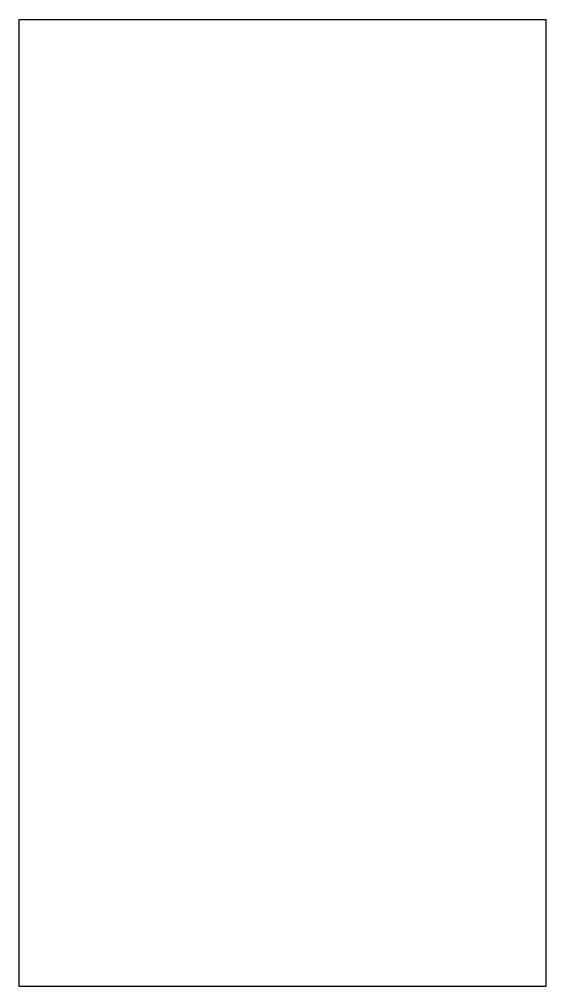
# Model space of a CAD drawing. Header units: millimetres. Extents: x -140 to 140, y -250 to 266.
import ezdxf

# ---------------------------------------------------------------- set-up
doc = ezdxf.new("R2010")
doc.units = ezdxf.units.MM
doc.layers.get('0').update_dxf_attribs({"linetype": 'CONTINUOUS'})

msp = doc.modelspace()

# ---------------------------------------------------------------- linework, layer by layer
msp.add_lwpolyline([(-140.49375, 265.9375), (140.49375, 265.9375), (140.49375, -250), (-140.49375, -250)], close=True)

doc.saveas('drawing.dxf')
